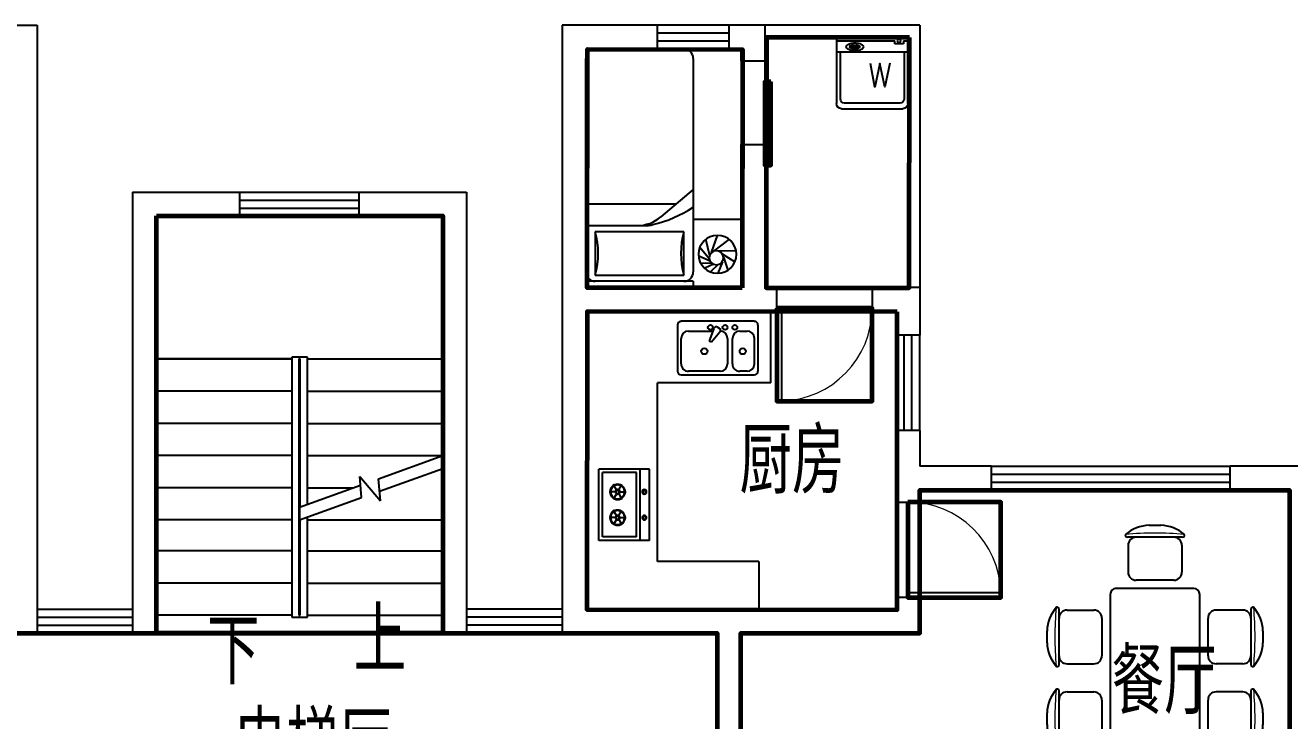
# Model space of a CAD drawing. Extents: x -634437 to -602837, y -712943 to -698043.
# Drawn here: x -620937 to -610337, y -703878 to -698043 of the extents above; entities that cross this region are included whole.
import ezdxf

# ---------------------------------------------------------------- set-up
doc = ezdxf.new("R2010")
doc.units = 0
doc.header["$LTSCALE"] = 1000
doc.header["$MEASUREMENT"] = 0
doc.layers.get('0').update_dxf_attribs({"linetype": 'CONTINUOUS'})
for name, color, linetype in [('DIM_ELEV', 3, 'CONTINUOUS'), ('F', 8, 'CONTINUOUS'), ('FURNITURE', 8, 'CONTINUOUS'), ('STAIR', 3, 'CONTINUOUS'), ('TOTHER', 223, 'CONTINUOUS'), ('WALL', 2, 'CONTINUOUS'), ('WINDOW', 4, 'CONTINUOUS'), ('房间名称', 7, 'CONTINUOUS')]:
    doc.layers.add(name, color=color, linetype=linetype)
for name, color, linetype, lineweight in [('GT_卧室', 1, 'CONTINUOUS', 60), ('GT_厨房', 4, 'CONTINUOUS', 60), ('GT_楼梯', 130, 'CONTINUOUS', 60), ('GT_过道', 30, 'CONTINUOUS', 60), ('GT_门', 3, 'CONTINUOUS', 60), ('GT_阳台', 6, 'CONTINUOUS', 60), ('GT_餐厅', 3, 'CONTINUOUS', 60)]:
    doc.layers.add(name, color=color, linetype=linetype, lineweight=lineweight)
doc.styles.add('_HZTXT', font='txt.shx', dxfattribs={"width": 0.8, "bigfont": 'HZTXT.shx'})

# ---------------------------------------------------------------- blocks, each defined once
blk = doc.blocks.new('$DorLib2D$00000001')
for p, q in [((0.45, 0.975), (0.5, 0.975)), ((0.45, 0), (0.45, 0.975)), ((0.5, 0), (0.5, 0.975)), ((0.5, 0), (0.45, 0))]:
    blk.add_line(p, q)
at = {"lineweight": 13}
blk.add_arc((0.475, 0), 0.975, 91.4693, 180, dxfattribs=at)
blk = doc.blocks.new('A$C3A8147D1')
at = {"layer": 'TOTHER'}
for p, q in [((0, 600), (424, 600)), ((0, 0), (0, 600)), ((80, 0), (80, 600)), ((110, 570), (394, 570)), ((110, 30), (110, 570)), ((394, 30), (394, 570)), ((424, 0), (424, 600)), ((258, 424), (232, 470)), ((277, 424), (304, 470)), ((249, 408), (196, 408)), ((258, 391), (232, 345)), ((277, 391), (304, 345)), ((287, 408), (340, 408)), ((258, 209), (232, 255)), ((277, 209), (304, 255)), ((249, 192), (196, 192)), ((258, 176), (232, 130)), ((277, 176), (304, 130)), ((287, 192), (340, 192)), ((110, 30), (394, 30)), ((0, 0), (424, 0))]:
    blk.add_line(p, q, dxfattribs=at)
for centre, radius in [((44, 408), 18.8), ((268, 408), 63.8), ((268, 408), 58.8), ((268, 408), 18.8), ((44, 408), 13.8), ((268, 408), 13.8), ((268, 192), 63.8), ((268, 192), 58.8), ((44, 192), 18.8), ((44, 192), 13.8), ((268, 192), 18.8), ((268, 192), 13.8)]:
    blk.add_circle(centre, radius, dxfattribs=at)
blk = doc.blocks.new('A$C0B42038F')
at = {"layer": 'TOTHER', "extrusion": (0, 0, -1)}
for p, q in [((0, 31), (0, 644)), ((31, 675), (419, 675)), ((307, 644), (92, 644)), ((450, 644), (450, 31)), ((31, 583), (31, 522)), ((368, 522), (368, 583)), ((92, 460), (307, 460)), ((31, 358), (31, 92)), ((307, 419), (92, 419)), ((277, 285), (363, 355)), ((402, 335), (393, 350)), ((287, 267), (277, 285)), ((391, 306), (287, 267)), ((368, 92), (368, 298)), ((92, 31), (307, 31)), ((419, 0), (31, 0))]:
    blk.add_line(p, q, dxfattribs=at)
for centre, radius in [((-199, 547), 25.6), ((-399, 481), 20.5), ((-399, 399), 20.5), ((-199, 225), 25.6), ((-399, 276), 20.5)]:
    blk.add_circle(centre, radius, dxfattribs=at)
for centre, radius, start, end in [((-31, 644), 30.7, 0, 90), ((-92, 583), 61.4, 0, 90), ((-307, 583), 61.4, 90, 180), ((-419, 644), 30.7, 90, 180), ((-92, 522), 61.4, 270, 0), ((-307, 522), 61.4, 180, 270), ((-92, 358), 61.4, 0, 90), ((-307, 358), 61.4, 90, 180), ((-376, 340), 20.5, 50.5377, 150), ((-384, 325), 20.5, 150, 249.4623), ((-31, 31), 30.7, 270, 0), ((-92, 92), 61.4, 270, 0), ((-307, 92), 61.4, 180, 270), ((-419, 31), 30.7, 180, 270)]:
    blk.add_arc(centre, radius, start, end, dxfattribs=at)
blk = doc.blocks.new('餐桌2')
for p, q in [((-230, 429), (230, 429)), ((-50, 529), (50, 529)), ((-225, 362), (-225, 136)), ((225, 362), (225, 136)), ((325, 0), (-325, 0)), ((-158, 69), (158, 69)), ((-375, -50), (-375, -1450)), ((375, -1450), (375, -50)), ((-804, -637), (-804, -177)), ((-737, -182), (-512, -182)), ((737, -182), (512, -182)), ((804, -177), (804, -637)), ((-444, -564), (-444, -249)), ((444, -249), (444, -564)), ((-904, -456), (-904, -357)), ((904, -357), (904, -456)), ((-737, -632), (-512, -632)), ((737, -632), (512, -632)), ((-804, -1323), (-804, -863)), ((-737, -868), (-512, -868)), ((-444, -1251), (-444, -936)), ((444, -936), (444, -1251)), ((737, -868), (512, -868)), ((804, -863), (804, -1323)), ((-904, -1143), (-904, -1044)), ((904, -1044), (904, -1143)), ((-737, -1318), (-512, -1318)), ((737, -1318), (512, -1318)), ((-325, -1500), (325, -1500)), ((-158, -1569), (158, -1569)), ((-225, -1862), (-225, -1636)), ((225, -1862), (225, -1636)), ((-230, -1929), (230, -1929)), ((-50, -2029), (50, -2029))]:
    blk.add_line(p, q)
for centre, radius, start, end in [((-239, 445), 10, 130.7265, 202.67), ((-230, 449), 20, 202.67, 270), ((-40, 214), 316, 91.7651, 130.7265), ((-158, 362), 67.5, 90, 180), ((40, 214), 316, 49.2735, 88.2349), ((158, 362), 67.5, 0, 90), ((230, 449), 20, 270, 337.33), ((239, 445), 10, 337.33, 49.2735), ((-158, 136), 67.5, 180, 270), ((158, 136), 67.5, 270, 0), ((-325, -50), 50, 90, 180), ((325, -50), 50, 0, 90), ((-589, -367), 316, 139.2735, 178.2349), ((-820, -167), 10, 67.33, 139.2735), ((-824, -177), 20, 0, 67.33), ((-737, -249), 67.5, 90, 180), ((-512, -249), 67.5, 0, 90), ((512, -249), 67.5, 90, 180), ((737, -249), 67.5, 0, 90), ((824, -177), 20, 112.67, 180), ((820, -167), 10, 40.7265, 112.67), ((589, -367), 316, 1.7651, 40.7265), ((-589, -446), 316, 181.7651, 220.7265), ((589, -446), 316, 319.2735, 358.2349), ((-737, -564), 67.5, 180, 270), ((-512, -564), 67.5, 270, 0), ((512, -564), 67.5, 180, 270), ((737, -564), 67.5, 270, 0), ((-820, -646), 10, 220.7265, 292.67), ((-824, -637), 20, 292.67, 0), ((824, -637), 20, 180, 247.33), ((820, -646), 10, 247.33, 319.2735), ((-589, -1054), 316, 139.2735, 178.2349), ((-820, -854), 10, 67.33, 139.2735), ((-824, -863), 20, 0, 67.33), ((824, -863), 20, 112.67, 180), ((820, -854), 10, 40.7265, 112.67), ((589, -1054), 316, 1.7651, 40.7265), ((-737, -936), 67.5, 90, 180), ((-512, -936), 67.5, 0, 90), ((512, -936), 67.5, 90, 180), ((737, -936), 67.5, 0, 90), ((-589, -1133), 316, 181.7651, 220.7265), ((589, -1133), 316, 319.2735, 358.2349), ((-737, -1251), 67.5, 180, 270), ((-512, -1251), 67.5, 270, 0), ((512, -1251), 67.5, 180, 270), ((737, -1251), 67.5, 270, 0), ((-820, -1333), 10, 220.7265, 292.67), ((-824, -1323), 20, 292.67, 0), ((824, -1323), 20, 180, 247.33), ((820, -1333), 10, 247.33, 319.2735), ((-325, -1450), 50, 180, 270), ((325, -1450), 50, 270, 0), ((-158, -1636), 67.5, 90, 180), ((158, -1636), 67.5, 0, 90), ((-158, -1862), 67.5, 180, 270), ((158, -1862), 67.5, 270, 0), ((-239, -1945), 10, 157.33, 229.2735), ((-230, -1949), 20, 90, 157.33), ((-40, -1714), 316, 229.2735, 268.2349), ((40, -1714), 316, 271.7651, 310.7265), ((230, -1949), 20, 22.67, 90), ((239, -1945), 10, 310.7265, 22.67)]:
    blk.add_arc(centre, radius, start, end)
at = {"lineweight": 13}
for centre, start, end in [((0, -2249), 84.8023, 95.1977), ((1874, -407), 174.8023, 185.1977), ((-1874, -407), 354.8023, 5.1977), ((1874, -1093), 174.8023, 185.1977), ((-1874, -1093), 354.8023, 5.1977), ((0, 749), 264.8023, 275.1977)]:
    blk.add_arc(centre, 2713, start, end, dxfattribs=at)
blk = doc.blocks.new('*U28')
for p, q in [((301, 0), (-299, 0)), ((-299, -557), (-299, 0)), ((301, 0), (301, -557)), ((-262, -31), (-299, -31)), ((-262, -30), (-262, -57)), ((-262, -57), (-190, -57)), ((-190, -57), (-190, -30)), ((301, -31), (-190, -31)), ((108, -75), (108, -86)), ((117, -84), (117, -98)), ((173, -84), (117, -84)), ((117, -98), (173, -98)), ((173, -98), (173, -84)), ((188, -76), (188, -86)), ((-299, -126), (301, -126)), ((-267, -125), (-267, -518)), ((268, -125), (268, -518)), ((257, -600), (-256, -600)), ((233, -552), (-232, -552))]:
    blk.add_line(p, q)
for points in [[(74, -82, 0.185158), (78, -93, 0.102042), (95, -105, 0.060862), (116, -112, 0.047173), (146, -115, 0.047173), (175, -112, 0.060862), (197, -105, 0.102042), (214, -93, 0.185158), (218, -82, 0.185158), (214, -71, 0.102042), (197, -58, 0.060862), (175, -51, 0.047173), (146, -49, 0.047173), (116, -51, 0.060862), (95, -58, 0.102042), (78, -71, 0.185158), (74, -82, 0.185158)], [(188, -76, 0.259034), (186, -73, 0.076276), (176, -69, 0.036515), (164, -67, 0.026615), (148, -66, 0.026615), (131, -67, 0.036515), (120, -69, 0.076276), (110, -73, 0.259034), (108, -76, 0.078462), (108, -77, 0.056762)], [(188, -86, 0.259034), (186, -83, 0.076276), (176, -78, 0.036515), (164, -76, 0.026615), (148, -75, 0.026615), (131, -76, 0.036515), (120, -78, 0.076276), (110, -83, 0.259034), (108, -86, 0.259034), (110, -88, 0.056762), (117, -92, 0.036515)], [(173, -93, 0.008736), (176, -93, 0.076276), (186, -88, 0.259034), (188, -86, 0.259034)]]:
    blk.add_lwpolyline(points, format="xyb")
blk.add_lwpolyline([(-146, -219), (-105, -418), (-64, -221), (-22, -421), (16, -221)])
blk.add_circle((-224, -30), 15.2)
for centre, radius, start, end in [((-232, -518), 34.7, 180, 270), ((233, -518), 34.7, 270, 0), ((-256, -557), 43.4, 180, 270), ((257, -557), 43.4, 270, 0)]:
    blk.add_arc(centre, radius, start, end)
blk = doc.blocks.new('A$C723222DE')
at = {"layer": 'FURNITURE'}
for p, q in [((188, 186), (60, 283)), ((208, 174), (158, 317)), ((224, 146), (255, 285)), ((226, 118), (306, 217)), ((153, 188), (3, 191)), ((119, 164), (13, 97)), ((109, 135), (71, 27)), ((221, 103), (316, 143)), ((118, 97), (155, 0)), ((153, 73), (218, 11)), ((192, 76), (266, 42)), ((208, 86), (298, 83))]:
    blk.add_line(p, q, dxfattribs=at)
for centre, radius in [((159, 159), 159), ((168, 130), 59.4)]:
    blk.add_circle(centre, radius, dxfattribs=at)
blk = doc.blocks.new('$plan$00000310')
at = {"color": 0, "linetype": 'ByBlock'}
for p, q in [((-1922, 900), (-130, 900)), ((-821, 900), (-593, 629)), ((-52, 900), (-52, 0)), ((-52, 900), (0, 900)), ((0, 900), (0, 0)), ((-2000, 78), (-2000, 822)), ((-701, 0), (-701, 757)), ((-467, 822), (-467, 78)), ((-104, 822), (-467, 822)), ((-104, 78), (-104, 822)), ((-519, 0), (-519, 490)), ((-130, 0), (-1922, 0)), ((-467, 78), (-104, 78)), ((-52, 0), (0, 0))]:
    blk.add_line(p, q, dxfattribs=at)
for centre, radius, start, end in [((-1922, 822), 77.9, 90, 180), ((-1556, 317), 1057, 13.3928, 33.4501), ((-130, 822), 77.9, 0, 90), ((-286, 1445), 649, 253.7398, 286.2602), ((-831, 428), 312, 0, 40.1059), ((-831, 490), 312, 0, 13.3928), ((-1922, 78), 77.9, 180, 270), ((-286, -545), 649, 73.7398, 106.2602), ((-130, 78), 77.9, 270, 0)]:
    blk.add_arc(centre, radius, start, end, dxfattribs=at)

msp = doc.modelspace()

# ---------------------------------------------------------------- linework, layer by layer
at = {"layer": 'DIM_ELEV'}
for points in [[(-619243, -702993, 0, 0, 0), (-619243, -700238, 0, 0, 0), (-618043, -700238, 0, 0, 0), (-618043, -701443, 80, 0, 0), (-618043, -701743, 0, 0, 0)], [(-618043, -702993, 0, 0, 0), (-618043, -702306, 80, 0, 0), (-618043, -702006, 0, 0, 0)]]:
    msp.add_lwpolyline(points, format="xyseb", dxfattribs=at)
at = {"layer": 'F'}
for p, q in [((-615337, -699669), (-614937, -699669)), ((-614687, -701043), (-614687, -700443)), ((-614687, -701043), (-615637, -701043)), ((-615637, -702543), (-615637, -701043)), ((-614787, -702543), (-615637, -702543)), ((-614787, -702543), (-614787, -702943))]:
    msp.add_line(p, q, dxfattribs=at)
at = {"layer": 'GT_卧室'}
msp.add_lwpolyline([(-614926, -700246), (-616226, -700245), (-616224, -698245), (-614924, -698246), (-614926, -700246)], dxfattribs=at)
at = {"layer": 'GT_厨房'}
msp.add_lwpolyline([(-613626, -700447), (-616226, -700445), (-616228, -702945), (-613628, -702947), (-613626, -700447)], dxfattribs=at)
at = {"layer": 'GT_楼梯'}
msp.add_lwpolyline([(-619837, -699643), (-617437, -699643), (-617437, -703143), (-619837, -703143), (-619837, -699643)], dxfattribs=at)
at = {"layer": 'GT_过道'}
msp.add_lwpolyline([(-622137, -703143), (-615137, -703143), (-615137, -704943), (-622137, -704943), (-622137, -703143)], dxfattribs=at)
at = {"layer": 'GT_门'}
for points in [[(-614687, -698518), (-614737, -698518), (-614737, -699218), (-614687, -699218), (-614687, -698518)], [(-614637, -700416), (-614637, -701196), (-613837, -701196), (-613837, -700416), (-614637, -700416)], [(-613537, -702043), (-613537, -702843), (-612757, -702843), (-612757, -702043), (-613537, -702043)]]:
    msp.add_lwpolyline(points, dxfattribs=at)
at = {"layer": 'GT_阳台'}
msp.add_lwpolyline([(-613524, -698147), (-614724, -698146), (-614726, -700246), (-613526, -700247), (-613524, -698147)], dxfattribs=at)
at = {"layer": 'GT_餐厅'}
msp.add_lwpolyline([(-610337, -705143), (-614937, -705143), (-614937, -703143), (-613437, -703143), (-613437, -701943), (-610337, -701943), (-610337, -705143)], dxfattribs=at)
at = {"layer": 'STAIR'}
for p, q in [((-618702, -700843), (-619837, -700843)), ((-619837, -700843), (-618702, -700843)), ((-618572, -700828), (-618702, -700828)), ((-618702, -700828), (-618702, -703008)), ((-618637, -700843), (-618642, -700843)), ((-618632, -700843), (-618642, -700843)), ((-618642, -700843), (-618642, -702993)), ((-618642, -700843), (-618632, -700843)), ((-618637, -702086), (-618637, -700843)), ((-618637, -700843), (-618632, -700843)), ((-618637, -700843), (-618637, -702993)), ((-618632, -702084), (-618632, -700843)), ((-618572, -702063), (-618572, -700828)), ((-618572, -700843), (-617437, -700843)), ((-618572, -700843), (-617437, -700843)), ((-618702, -701113), (-619837, -701113)), ((-618637, -701113), (-618642, -701113)), ((-618637, -701113), (-618632, -701113)), ((-618572, -701113), (-617437, -701113)), ((-618702, -701383), (-619837, -701383)), ((-618637, -701383), (-618642, -701383)), ((-618637, -701383), (-618632, -701383)), ((-618572, -701383), (-617437, -701383)), ((-618702, -701653), (-619837, -701653)), ((-618637, -701653), (-618642, -701653)), ((-618637, -701653), (-618632, -701653)), ((-618572, -701653), (-617437, -701653)), ((-617975, -701848), (-617437, -701654)), ((-617966, -701951), (-617437, -701761)), ((-618702, -701923), (-619837, -701923)), ((-618637, -701923), (-618642, -701923)), ((-618637, -702086), (-618125, -701902)), ((-618637, -701923), (-618632, -701923)), ((-618572, -701923), (-618184, -701923)), ((-618117, -702005), (-618132, -701828)), ((-618132, -701828), (-617959, -702034)), ((-617959, -702034), (-617975, -701848)), ((-618637, -702193), (-618117, -702005)), ((-618702, -702193), (-619837, -702193)), ((-618637, -702193), (-618642, -702193)), ((-618637, -702993), (-618637, -702193)), ((-618637, -702193), (-618632, -702193)), ((-618632, -702993), (-618632, -702191)), ((-618572, -703008), (-618572, -702169)), ((-618572, -702193), (-617437, -702193)), ((-618702, -702453), (-619837, -702453)), ((-618637, -702453), (-618642, -702453)), ((-618637, -702453), (-618632, -702453)), ((-618572, -702453), (-617437, -702453)), ((-618702, -702723), (-619837, -702723)), ((-618637, -702723), (-618642, -702723)), ((-618637, -702723), (-618632, -702723)), ((-618572, -702723), (-617437, -702723)), ((-618702, -702993), (-619837, -702993)), ((-618702, -703008), (-618572, -703008)), ((-618637, -702993), (-618642, -702993)), ((-618642, -702993), (-618632, -702993)), ((-618637, -702993), (-618632, -702993)), ((-618637, -702993), (-618637, -702993)), ((-618572, -702993), (-617437, -702993))]:
    msp.add_line(p, q, dxfattribs=at)
at = {"layer": 'WALL'}
for p, q in [((-621637, -698043), (-620837, -698043)), ((-620837, -698043), (-620837, -703143)), ((-616437, -698043), (-616437, -703143)), ((-615637, -698043), (-616437, -698043)), ((-615637, -698243), (-615637, -698043)), ((-614737, -698043), (-615037, -698043)), ((-615037, -698243), (-615037, -698043)), ((-614737, -698043), (-614737, -698343)), ((-616237, -698243), (-616237, -700243)), ((-615637, -698243), (-616237, -698243)), ((-614937, -698243), (-615037, -698243)), ((-614937, -698243), (-614937, -698343)), ((-614937, -698343), (-614737, -698343)), ((-614937, -699043), (-614937, -700243)), ((-614937, -699043), (-614737, -699043)), ((-614737, -699043), (-614737, -700243)), ((-620037, -699443), (-620037, -703143)), ((-620037, -699443), (-619137, -699443)), ((-619137, -699643), (-619137, -699443)), ((-618137, -699443), (-617237, -699443)), ((-618137, -699643), (-618137, -699443)), ((-617237, -699443), (-617237, -703143)), ((-619837, -699643), (-619837, -703143)), ((-619837, -699643), (-619137, -699643)), ((-618137, -699643), (-617437, -699643)), ((-617437, -699643), (-617437, -703143)), ((-614937, -700243), (-616237, -700243)), ((-614637, -700243), (-614737, -700243)), ((-614637, -700443), (-614637, -700243)), ((-613437, -700243), (-613837, -700243)), ((-613837, -700243), (-613837, -700443)), ((-613437, -700243), (-613437, -700643)), ((-616237, -700443), (-616237, -702943)), ((-614637, -700443), (-616237, -700443)), ((-613637, -700443), (-613837, -700443)), ((-613637, -700443), (-613637, -700643)), ((-613437, -700643), (-613637, -700643)), ((-613637, -701443), (-613637, -702043)), ((-613437, -701443), (-613637, -701443)), ((-613437, -701443), (-613437, -701743)), ((-612837, -701743), (-613437, -701743)), ((-612837, -701943), (-612837, -701743)), ((-610137, -701743), (-610837, -701743)), ((-610837, -701943), (-610837, -701743)), ((-613437, -701943), (-613437, -702043)), ((-612837, -701943), (-613437, -701943)), ((-610337, -701943), (-610837, -701943)), ((-613637, -702043), (-613437, -702043)), ((-613637, -702843), (-613637, -702943)), ((-613437, -702843), (-613637, -702843)), ((-613437, -702843), (-613437, -703143)), ((-613637, -702943), (-616237, -702943)), ((-622137, -703143), (-620837, -703143)), ((-620037, -703143), (-619837, -703143)), ((-617437, -703143), (-617237, -703143)), ((-615137, -703143), (-616437, -703143)), ((-615137, -703143), (-615137, -704943)), ((-614937, -703143), (-614937, -705443)), ((-613437, -703143), (-614937, -703143))]:
    msp.add_line(p, q, dxfattribs=at)
at = {"layer": 'WINDOW'}
for p, q in [((-615037, -698043), (-615637, -698043)), ((-615037, -698110), (-615637, -698110)), ((-613437, -698043), (-614737, -698043)), ((-613437, -698043), (-613437, -700243)), ((-615037, -698177), (-615637, -698177)), ((-613537, -698143), (-614737, -698143)), ((-613537, -698143), (-613537, -700243)), ((-615037, -698243), (-615637, -698243)), ((-614737, -698343), (-614737, -699043)), ((-619137, -699443), (-618137, -699443)), ((-619137, -699510), (-618137, -699510)), ((-619137, -699577), (-618137, -699577)), ((-619137, -699643), (-618137, -699643)), ((-614637, -700243), (-613837, -700243)), ((-613637, -701443), (-613637, -700643)), ((-613570, -701443), (-613570, -700643)), ((-613503, -701443), (-613503, -700643)), ((-613437, -701443), (-613437, -700643)), ((-612837, -701743), (-610837, -701743)), ((-612837, -701810), (-610837, -701810)), ((-612837, -701877), (-610837, -701877)), ((-612837, -701943), (-610837, -701943)), ((-613637, -702843), (-613637, -702043)), ((-620837, -702943), (-620037, -702943)), ((-616437, -702943), (-617237, -702943)), ((-620837, -703010), (-620037, -703010)), ((-620837, -703077), (-620037, -703077)), ((-616437, -703010), (-617237, -703010)), ((-616437, -703077), (-617237, -703077)), ((-620837, -703143), (-620037, -703143)), ((-616437, -703143), (-617237, -703143))]:
    msp.add_line(p, q, dxfattribs=at)
msp.add_lwpolyline([(-614737, -698518), (-614687, -698518), (-614687, -699218), (-614737, -699218), (-614737, -698518)], dxfattribs=at)

# ---------------------------------------------------------------- block references
at = {"color": 1, "xscale": -1}
msp.add_blockref('A$C723222DE', (-614975, -700124), dxfattribs=at)
at = {"layer": 'F', "xscale": -1}
msp.add_blockref('*U28', (-613836, -698143), dxfattribs=at)
at = {"layer": 'F'}
for name, p, rotation in [('$plan$00000310', (-616237, -700243), 270), ('餐桌2', (-611466, -704268), 180)]:
    msp.add_blockref(name, p, dxfattribs=dict(at, rotation=rotation))
at = {"layer": 'TOTHER', "xscale": -1, "rotation": 270}
msp.add_blockref('A$C0B42038F', (-615469, -700977), dxfattribs=at)
at = {"layer": 'TOTHER', "xscale": -1}
msp.add_blockref('A$C3A8147D1', (-615703, -702366), dxfattribs=at)
at = {"layer": 'WINDOW', "xscale": 800, "yscale": 800, "zscale": -800}
for p, rotation in [((-614237, -700416), 180), ((-613537, -702443), 270)]:
    msp.add_blockref('$DorLib2D$00000001', p, dxfattribs=dict(at, rotation=rotation))

# ---------------------------------------------------------------- texts
at = {"layer": '房间名称', "style": '_HZTXT', "width": 0.8}
for s, p in [('厨房', (-614949, -701973)), ('上', (-618183, -703473)), ('下', (-619412, -703572)), ('餐厅', (-611830, -703824)), ('电梯厅', (-619188, -704349))]:
    msp.add_text(s, height=550, dxfattribs=at).set_placement(p)

doc.saveas('drawing.dxf')
